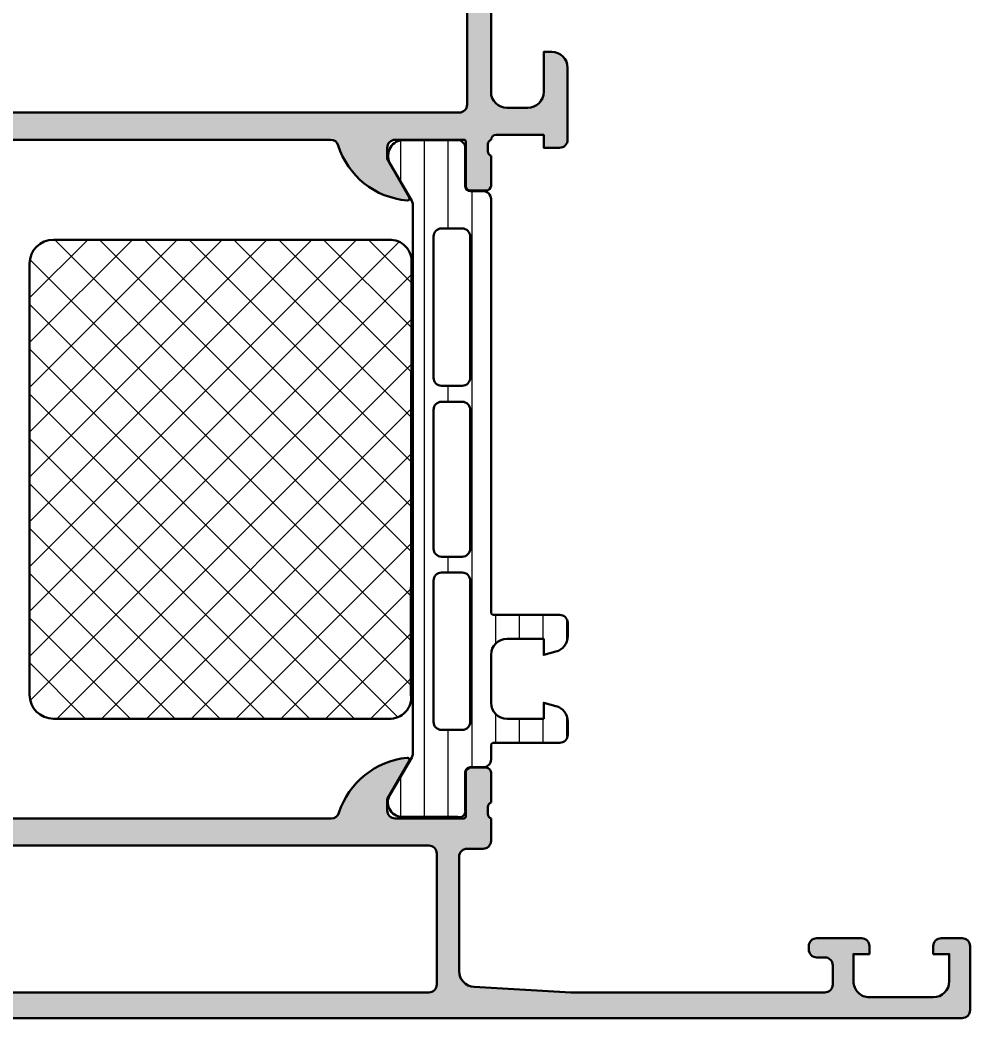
# Model space of a CAD drawing. Extents: x 0 to 104, y 0 to 125.
# Drawn here: x 44.5 to 104, y 0 to 62.5 of the extents above; entities that cross this region are included whole.
import ezdxf

# ---------------------------------------------------------------- set-up
doc = ezdxf.new("R2010")
doc.units = 0
for name, color, linetype, lineweight in [('0S-Alu contour', 7, 'Continuous', 50), ('0S-Alu hatch', 252, 'Continuous', 25), ('0S-Plastic contour', 254, 'Continuous', 50), ('0S-Plastic hatch', 253, 'Continuous', 25), ('0S-PT contour', 91, 'Continuous', 50), ('0S-PT hatch', 103, 'Continuous', 25)]:
    doc.layers.add(name, color=color, linetype=linetype, lineweight=lineweight)

# ---------------------------------------------------------------- blocks, each defined once
blk = doc.blocks.new('345240__E3D02353_6C5F_4581_84E4_8FFC567F9FB7_')
at = {"layer": '0S-Alu hatch'}
h = blk.add_hatch(color=256, dxfattribs=at)
edge = h.paths.add_edge_path()
edge.add_line((30.49999809265138, 10.59999847412109), (31.49999809265136, 10.59999847412109))
edge.add_ellipse((31.49999809265137, 10.09999847412109), major_axis=(-0.5000000000000018, 0), ratio=1, start_angle=180, end_angle=270.0000000000004, ccw=False)
edge.add_line((31.99999809265137, 10.09999847412109), (31.99999809265138, 2.944488525390623))
edge.add_ellipse((31.00000742106394, 2.944476820800793), major_axis=(-0.9999906716559323, 0), ratio=1, start_angle=93.26926935200993, end_angle=180.0006706298244, ccw=False)
edge.add_line((31.05703544616699, 1.94611358642578), (24.99999999999999, 1.599998474121093))
edge.add_line((24.99999999999999, 1.599998474121093), (9.100006103515621, 1.599998474121093))
edge.add_ellipse((9.100002464158987, 2.099994834764455), major_axis=(-0.4999963606566068, 0), ratio=1, start_angle=-0.000417042864683026, end_angle=90.0004170425861, ccw=False)
edge.add_line((8.600006103515625, 2.09999847412352), (8.600006103515625, 3.300003051757812))
edge.add_ellipse((9.100008844383236, 3.300000310890201), major_axis=(-0.5000027408751234, 0), ratio=1, start_angle=270.00031407857114, end_angle=359.99968592151924, ccw=False)
edge.add_line((9.100006103515623, 3.800003051757812), (9.600006103515621, 3.800003051757812))
edge.add_arc((9.600018985091804, 4.29999017018163), 0.4999871185897585, 269.9985238420723, 360.0014761578453)
edge.add_line((10.10000610351562, 4.300003051757094), (10.10000610351562, 4.499999999999999))
edge.add_arc((9.600019903500325, 4.500013799984704), 0.4999862002057406, 359.9984185945515, 450.0015814054072)
edge.add_line((9.600006103515629, 5), (6.79998779296875, 5))
edge.add_arc((6.800036528742742, 4.499951264226007), 0.5000487381489366, 90.00558416400727, 179.994415836045)
edge.add_line((6.29998779296875, 4.499999999999542), (6.29998779296875, 4))
edge.add_line((6.29998779296875, 4), (7.29998779296875, 4))
edge.add_line((7.29998779296875, 4), (7.299987792968751, 2.300003051757813))
edge.add_ellipse((6.300035042676397, 2.299955803026453), major_axis=(-0.9999527514086279, 0), ratio=1, start_angle=89.99904127429778, end_angle=180.0027072806921, ccw=False)
edge.add_line((6.300018310546877, 1.300003051757812), (2.29998779296875, 1.300003051757812))
edge.add_ellipse((2.300030971468327, 2.300046230257389), major_axis=(-1.000043179431727, 0), ratio=1, start_angle=0.00247383901108833, end_angle=89.99752616102683, ccw=False)
edge.add_line((1.29998779296875, 2.300003051757153), (1.29998779296875, 4))
edge.add_line((1.29998779296875, 4), (2.29998779296875, 4))
edge.add_line((2.29998779296875, 4), (2.29998779296875, 4.500000000000001))
edge.add_arc((1.80003856548356, 4.500050770347224), 0.4999492300630801, 359.9941815559002, 450.0023212804759)
edge.add_line((1.800018310546874, 5), (0.5000000000000014, 5))
edge.add_arc((0.4999963606433605, 4.500003639356639), 0.4999963606566056, 89.99958295741315, 180.0004170428646)
edge.add_line((1e-16, 4.499999999997574), (0, 0.5))
edge.add_arc((0.4999963606433596, 0.4999963606433596), 0.4999963606566047, 179.9995829571354, 270.0004170425868)
edge.add_line((0.5, 1e-16), (103.4999847412109, 0))
edge.add_arc((103.4999883805676, 0.4999963606433225), 0.4999963606565677, 269.999582957409, 360.0004170428646)
edge.add_line((103.9999847412109, 0.5000000000023873), (103.9999847412109, 4.5))
edge.add_arc((103.4999883805676, 4.500003639356672), 0.4999963606565731, 359.9995829571354, 450.000417042591)
edge.add_line((103.4999847412109, 5), (102.199966430664, 5))
edge.add_arc((102.1999461757273, 4.50005077034724), 0.4999492300630647, 89.99767871952236, 180.0058184440372)
edge.add_line((101.6999969482422, 4.50000000000017), (101.6999969482422, 4))
edge.add_line((101.6999969482422, 4), (102.6999969482422, 4))
edge.add_line((102.6999969482422, 4), (102.6999969482422, 2.300003051757795))
edge.add_ellipse((101.6999537697426, 2.300046230257377), major_axis=(-1.000043179431718, 0), ratio=1, start_angle=90.00247383897272, end_angle=179.9975261609891, ccw=False)
edge.add_line((101.6999969482422, 1.300003051757812), (97.69996643066408, 1.300003051757812))
edge.add_ellipse((97.6999496985346, 2.299955803026481), major_axis=(-0.999952751408658, 0), ratio=1, start_angle=-0.0027072808267121218, end_angle=90.0009587257, ccw=False)
edge.add_line((96.69999694824222, 2.300003051758116), (96.6999969482422, 4))
edge.add_line((96.6999969482422, 4), (97.69999694824219, 4))
edge.add_line((97.69999694824219, 4), (97.69999694824219, 4.5))
edge.add_arc((97.19994821246819, 4.499951264225998), 0.5000487381489455, 0.0055841639549441, 89.99441583599162)
edge.add_line((97.19999694824219, 5), (94.3999786376953, 5))
edge.add_arc((94.39996483771061, 4.500013799984707), 0.499986200205745, 89.99841859459399, 180.0015814054484)
edge.add_line((93.89997863769531, 4.499999999999651), (93.89997863769531, 4.300003051757814))
edge.add_arc((94.39996575611912, 4.299990170181637), 0.4999871185897643, 179.9985238419079, 270.0014761579293)
edge.add_line((94.39997863769533, 3.800003051757812), (94.89997863769528, 3.800003051757812))
edge.add_ellipse((94.89997589682768, 3.300000310890186), major_axis=(-0.5000027408751385, 0), ratio=1, start_angle=180.0003140784808, end_angle=269.99968592142864, ccw=False)
edge.add_line((95.39997863769531, 3.300003051757018), (95.3999786376953, 2.099998474121103))
edge.add_ellipse((94.89998227705193, 2.099994834764458), major_axis=(-0.4999963606566104, 0), ratio=1, start_angle=89.99958295741868, end_angle=180.0004170428646, ccw=False)
edge.add_line((94.89997863769534, 1.599998474121093), (78.9999771118164, 1.599998474121093))
edge.add_line((78.9999771118164, 1.599998474121093), (72.94294738769531, 1.946113586425779))
edge.add_ellipse((72.99997541279838, 2.94447682080081), major_axis=(-0.9999906716559552, 0), ratio=1, start_angle=-0.0006706298242988851, end_angle=86.7307306479891, ccw=False)
edge.add_line((71.99998474121092, 2.944488525390114), (71.99998474121092, 10.09999847412111))
edge.add_ellipse((72.49998474121094, 10.09999847412108), major_axis=(-0.5000000000000142, 0), ratio=1, start_angle=270.00000000000165, end_angle=360, ccw=False)
edge.add_line((72.49998474121092, 10.59999847412109), (73.49998474121095, 10.59999847412109))
edge.add_arc((73.49998474121095, 11.09999847412107), 0.4999999999999858, 270, 360)
edge.add_line((73.99998474121094, 11.09999847412107), (73.99998474121092, 12.5))
edge.add_ellipse((74.07882118775393, 12.7675205919931), major_axis=(-0.2788950563274124, 0), ratio=1, start_angle=-1.1645893740987958, end_angle=73.58012358051411, ccw=False)
edge.add_line((73.79998374121091, 12.77318899999148), (73.79998374121091, 13.22678299999147))
edge.add_ellipse((74.07885183685408, 13.23244365946852), major_axis=(-0.2789255417371574, 0), ratio=1, start_angle=-73.57540544464689, end_angle=1.162870072884573, ccw=False)
edge.add_line((73.99998474121092, 13.49998699999146), (73.99998474121092, 15.37999799999999))
edge.add_arc((73.69998474121093, 15.37999799999999), 0.2999999999999989, 0, 90)
edge.add_line((73.69998474121093, 15.67999799999999), (72.72001042216813, 15.67999799999999))
edge.add_arc((72.72001042216813, 15.379998), 0.2999999999999971, 90, 180)
edge.add_line((72.42001042216813, 15.379998), (72.42001042216813, 12.61999999999999))
edge.add_ellipse((72.30001042216811, 12.62), major_axis=(-0.1200000000000045, 0), ratio=1, start_angle=90, end_angle=180, ccw=False)
edge.add_line((72.30001042216811, 12.49999999999999), (67.99998474121092, 12.49999999999999))
edge.add_ellipse((67.99998474121091, 12.99999999999998), major_axis=(-0.4999999999999876, 0), ratio=1, start_angle=0, end_angle=90.00000000000159, ccw=False)
edge.add_line((67.49998474121092, 12.99999999999998), (67.49998474121094, 13.70000000000003))
edge.add_line((67.49998474121094, 13.70000000000003), (68.88148019883327, 16.09282032302753))
edge.add_arc((68.76186495656263, 16.16188021535166), 0.1381197846482947, 330.0000000000039, 455.6225775508073)
edge.add_arc((69.2382079823847, 11.32339113815214), 4.999999999999994, 95.62257755079347, 162.2515836439301)
edge.add_ellipse((63.99998474121097, 12.99999999999992), major_axis=(-0.4999999999999217, 0), ratio=1, start_angle=89.99999999999511, end_angle=162.2515836439282, ccw=False)
edge.add_line((63.99998474121093, 12.5), (39.99999809265137, 12.49999999999999))
edge.add_ellipse((39.99999809265144, 12.99999999999992), major_axis=(-0.499999999999929, 0), ratio=1, start_angle=17.748416356061682, end_angle=89.99999999999272, ccw=False)
edge.add_arc((34.76177485147764, 11.32339113815211), 5.000000000000074, 17.74841635607097, 84.37742244920729)
edge.add_arc((35.23811787729967, 16.1618802153517), 0.1381197846482991, 84.37742244920769, 210.000000000001)
edge.add_line((35.11850263502901, 16.09282032302755), (36.49999809265138, 13.70000000000001))
edge.add_line((36.49999809265138, 13.70000000000001), (36.49999809265138, 12.99999999999999))
edge.add_ellipse((35.99999809265139, 12.99999999999998), major_axis=(-0.4999999999999858, 0), ratio=1, start_angle=89.9999999999992, end_angle=180, ccw=False)
edge.add_line((35.99999809265138, 12.49999999999999), (31.69997241169415, 12.49999999999999))
edge.add_ellipse((31.69997241169416, 12.61999999999999), major_axis=(-0.1199999999999957, 0), ratio=1, start_angle=0, end_angle=89.99999999999488, ccw=False)
edge.add_line((31.57997241169417, 12.61999999999999), (31.57997241169416, 15.379998))
edge.add_arc((31.27997241169416, 15.37999799999999), 0.3000000000000025, 0, 90.00000000000205)
edge.add_line((31.27997241169415, 15.67999799999999), (30.29999809265137, 15.67999799999999))
edge.add_arc((30.29999809265137, 15.37999799999999), 0.2999999999999971, 90, 180)
edge.add_line((29.99999809265137, 15.37999799999999), (29.99999809265137, 13.49998699999148))
edge.add_ellipse((29.9211309970082, 13.23244365946854), major_axis=(-0.2789255417371538, 0), ratio=1, start_angle=178.8371299271139, end_angle=253.57540544464462, ccw=False)
edge.add_line((30.19999909265138, 13.22678299999148), (30.19999909265137, 12.77318899999148))
edge.add_ellipse((29.92116164610834, 12.7675205919931), major_axis=(-0.2788950563274165, 0), ratio=1, start_angle=106.41987641949089, end_angle=181.1645893740976, ccw=False)
edge.add_line((29.99999809265137, 12.5), (29.99999809265137, 11.09999847412109))
edge.add_arc((30.49999809265138, 11.09999847412109), 0.5000000000000018, 180, 270.0000000000004)
edge = h.paths.add_edge_path()
edge.add_line((33.39999389648437, 2.100006103515625), (33.39999389648437, 10.29999542236328))
edge.add_ellipse((33.89999389648437, 10.29999542236328), major_axis=(-0.5, 0), ratio=1, start_angle=270, end_angle=360, ccw=False)
edge.add_line((33.89999389648437, 10.79999542236328), (70.09999084472656, 10.79999542236328))
edge.add_ellipse((70.09999084472656, 10.29999542236328), major_axis=(-0.5, 0), ratio=1, start_angle=180, end_angle=270, ccw=False)
edge.add_line((70.59999084472656, 10.29999542236328), (70.59999084472656, 2.100006103515625))
edge.add_ellipse((70.09999084472656, 2.100006103515625), major_axis=(-0.5000000000000002, 0), ratio=1, start_angle=90, end_angle=180, ccw=False)
edge.add_line((70.09999084472656, 1.600006103515624), (33.89999389648437, 1.600006103515625))
edge.add_ellipse((33.89999389648437, 2.100006103515625), major_axis=(-0.5, 0), ratio=1, start_angle=0, end_angle=90, ccw=False)
at = {"layer": '0S-Alu contour', "color": 7}
for points in [[(31.27997241169415, 15.67999799999999), (30.29999809265137, 15.67999799999999)], [(35.11850263502901, 16.09282032302755), (36.49999809265138, 13.70000000000001), (36.49999809265138, 12.99999999999999)], [(67.49998474121092, 12.99999999999998), (67.49998474121094, 13.70000000000003), (68.88148019883327, 16.09282032302753)], [(73.69998474121093, 15.67999799999999), (72.72001042216813, 15.67999799999999)], [(29.99999809265137, 15.37999799999999), (29.99999809265137, 13.49998699999148)], [(31.57997241169417, 12.61999999999999), (31.57997241169416, 15.379998)], [(72.42001042216813, 15.379998), (72.42001042216813, 12.61999999999999)], [(73.99998474121092, 13.49998699999146), (73.99998474121092, 15.37999799999999)], [(30.19999909265138, 13.22678299999148), (30.19999909265137, 12.77318899999148)], [(73.79998374121091, 12.77318899999148), (73.79998374121091, 13.22678299999147)], [(29.99999809265137, 12.5), (29.99999809265137, 11.09999847412109)], [(35.99999809265138, 12.49999999999999), (31.69997241169415, 12.49999999999999)], [(63.99998474121093, 12.5), (39.99999809265137, 12.49999999999999)], [(72.30001042216811, 12.49999999999999), (67.99998474121092, 12.49999999999999)], [(73.99998474121094, 11.09999847412107), (73.99998474121092, 12.5)], [(33.89999389648437, 10.79999542236328), (70.09999084472656, 10.79999542236328)], [(30.49999809265138, 10.59999847412109), (31.49999809265136, 10.59999847412109)], [(31.99999809265137, 10.09999847412109), (31.99999809265138, 2.944488525390623)], [(33.39999389648437, 2.100006103515625), (33.39999389648437, 10.29999542236328)], [(70.59999084472656, 10.29999542236328), (70.59999084472656, 2.100006103515625)], [(71.99998474121092, 2.944488525390114), (71.99998474121092, 10.09999847412111)], [(72.49998474121092, 10.59999847412109), (73.49998474121095, 10.59999847412109)], [(1e-16, 4.499999999997574), (0, 0.5)], [(1.800018310546874, 5), (0.5000000000000014, 5)], [(1.29998779296875, 2.300003051757153), (1.29998779296875, 4), (2.29998779296875, 4), (2.29998779296875, 4.500000000000001)], [(6.29998779296875, 4.499999999999542), (6.29998779296875, 4), (7.29998779296875, 4), (7.299987792968751, 2.300003051757813)], [(9.600006103515629, 5), (6.79998779296875, 5)], [(10.10000610351562, 4.300003051757094), (10.10000610351562, 4.499999999999999)], [(93.89997863769531, 4.499999999999651), (93.89997863769531, 4.300003051757814)], [(97.19999694824219, 5), (94.3999786376953, 5)], [(96.69999694824222, 2.300003051758116), (96.6999969482422, 4), (97.69999694824219, 4), (97.69999694824219, 4.5)], [(101.6999969482422, 4.50000000000017), (101.6999969482422, 4), (102.6999969482422, 4), (102.6999969482422, 2.300003051757795)], [(103.4999847412109, 5), (102.199966430664, 5)], [(103.9999847412109, 0.5000000000023873), (103.9999847412109, 4.5)], [(9.100006103515623, 3.800003051757812), (9.600006103515621, 3.800003051757812)], [(94.39997863769533, 3.800003051757812), (94.89997863769528, 3.800003051757812)], [(8.600006103515625, 2.09999847412352), (8.600006103515625, 3.300003051757812)], [(95.39997863769531, 3.300003051757018), (95.3999786376953, 2.099998474121103)], [(31.05703544616699, 1.94611358642578), (24.99999999999999, 1.599998474121093), (9.100006103515621, 1.599998474121093)], [(94.89997863769534, 1.599998474121093), (78.9999771118164, 1.599998474121093), (72.94294738769531, 1.946113586425779)], [(6.300018310546877, 1.300003051757812), (2.29998779296875, 1.300003051757812)], [(70.09999084472656, 1.600006103515624), (33.89999389648437, 1.600006103515625)], [(101.6999969482422, 1.300003051757812), (97.69996643066408, 1.300003051757812)], [(0.5, 1e-16), (103.4999847412109, 0)]]:
    blk.add_lwpolyline(points, dxfattribs=at)
for centre, radius, start, end in [((35.23811787729967, 16.1618802153517), 0.1381197846482991, 84.37742244920769, 210.000000000001), ((34.76177485147764, 11.32339113815211), 5.000000000000074, 17.74841635607097, 84.37742244920729), ((69.2382079823847, 11.32339113815214), 4.999999999999994, 95.62257755079347, 162.2515836439301), ((68.76186495656263, 16.16188021535166), 0.1381197846482947, 330.0000000000039, 95.62257755080729), ((30.29999809265137, 15.37999799999999), 0.2999999999999971, 90, 180), ((31.27997241169416, 15.37999799999999), 0.3000000000000025, 0, 90.00000000000205), ((72.72001042216813, 15.379998), 0.2999999999999971, 90, 180), ((73.69998474121093, 15.37999799999999), 0.2999999999999989, 0, 90), ((30.49999809265138, 11.09999847412109), 0.5000000000000018, 180, 270.0000000000004), ((73.49998474121095, 11.09999847412107), 0.4999999999999858, 270, 0), ((0.4999963606433605, 4.500003639356639), 0.4999963606566056, 89.99958295741315, 180.0004170428646), ((1.80003856548356, 4.500050770347224), 0.4999492300630801, 359.9941815559002, 90.00232128047595), ((6.800036528742742, 4.499951264226007), 0.5000487381489366, 90.00558416400727, 179.994415836045), ((9.600019903500325, 4.500013799984704), 0.4999862002057406, 359.9984185945515, 90.00158140540722), ((94.39996483771061, 4.500013799984707), 0.499986200205745, 89.99841859459399, 180.0015814054484), ((97.19994821246819, 4.499951264225998), 0.5000487381489455, 0.0055841639549441, 89.99441583599162), ((102.1999461757273, 4.50005077034724), 0.4999492300630647, 89.99767871952236, 180.0058184440372), ((103.4999883805676, 4.500003639356672), 0.4999963606565731, 359.9995829571354, 90.00041704259102), ((9.600018985091804, 4.29999017018163), 0.4999871185897585, 269.9985238420723, 0.0014761578452432), ((94.39996575611912, 4.299990170181637), 0.4999871185897643, 179.9985238419079, 270.0014761579293), ((0.4999963606433596, 0.4999963606433596), 0.4999963606566047, 179.9995829571354, 270.0004170425868), ((103.4999883805676, 0.4999963606433225), 0.4999963606565677, 269.999582957409, 0.0004170428646345)]:
    blk.add_arc(centre, radius, start, end, dxfattribs=at)
at = {"layer": '0S-Alu contour', "color": 7, "extrusion": (0, 0, -1)}
for centre, radius, start, end in [((-29.9211309970082, 13.23244365946854), 0.2789255417371538, 106.4245945553554, 181.1628700728862), ((-74.07885183685408, 13.23244365946852), 0.2789255417371574, 358.8371299271154, 73.57540544464695), ((-29.92116164610834, 12.7675205919931), 0.2788950563274165, 178.8354106259024, 253.5801235805091), ((-31.69997241169416, 12.61999999999999), 0.1199999999999957, 270.0000000000051, 0), ((-35.99999809265139, 12.99999999999998), 0.4999999999999858, 180, 270.0000000000008), ((-39.99999809265144, 12.99999999999992), 0.499999999999929, 270.0000000000073, 342.2515836439383), ((-63.99998474121097, 12.99999999999992), 0.4999999999999217, 197.7484163560719, 270.0000000000049), ((-67.99998474121091, 12.99999999999998), 0.4999999999999876, 269.9999999999984, 0), ((-72.30001042216811, 12.62), 0.1200000000000045, 180, 270), ((-74.07882118775393, 12.7675205919931), 0.2788950563274124, 286.4198764194859, 1.164589374098802), ((-33.89999389648437, 10.29999542236328), 0.5, 0, 90), ((-70.09999084472656, 10.29999542236328), 0.5, 90, 180), ((-31.49999809265137, 10.09999847412109), 0.5000000000000018, 89.99999999999959, 180), ((-72.49998474121094, 10.09999847412108), 0.5000000000000142, 0, 89.99999999999837), ((-9.100008844383236, 3.300000310890201), 0.5000027408751234, 0.0003140784807261, 89.99968592142883), ((-94.89997589682768, 3.300000310890186), 0.5000027408751385, 90.00031407857134, 179.9996859215192), ((-31.00000742106394, 2.944476820800793), 0.9999906716559324, 179.9993293701756, 266.7307306479901), ((-72.99997541279838, 2.94447682080081), 0.9999906716559552, 273.2692693520109, 0.000670629824406), ((-2.300030971468327, 2.300046230257389), 1.000043179431727, 270.0024738389732, 359.9975261609889), ((-6.300035042676397, 2.299955803026453), 0.9999527514086279, 179.9972927193079, 270.0009587257022), ((-9.100002464158987, 2.099994834764455), 0.4999963606566068, 269.9995829574139, 0.0004170428646345), ((-33.89999389648437, 2.100006103515625), 0.5, 270, 0), ((-70.09999084472656, 2.100006103515625), 0.5000000000000002, 180, 270), ((-94.89998227705193, 2.099994834764458), 0.4999963606566104, 179.9995829571354, 270.0004170425813), ((-97.6999496985346, 2.299955803026481), 0.999952751408658, 269.9990412743, 0.0027072808266599), ((-101.6999537697426, 2.300046230257377), 1.000043179431718, 180.002473839011, 269.9975261610273)]:
    blk.add_arc(centre, radius, start, end, dxfattribs=at)
blk = doc.blocks.new('368620__562751F6_7FFC_4182_A370_61432E21BEB3_')
at = {"layer": '0S-PT hatch'}
h = blk.add_hatch(dxfattribs=at)
h.set_pattern_fill('ANSI37', color=256, scale=0.625, angle=90, style=0)
h.set_pattern_definition([(135, (0, 0), (-1.403165018917055, -1.403165018917055), []), (225, (0, 0), (1.403165018917055, -1.403165018917055), [])])
edge = h.paths.add_edge_path()
edge.add_line((45.10051658872905, 47.24119923922816), (45.10051658872905, 20.24119923922817))
edge.add_arc((46.60051658872904, 20.24119923922817), 1.5, 180, 270)
edge.add_line((46.60051658872904, 18.74119923922817), (67.60051658872905, 18.74119923922816))
edge.add_arc((67.67276563240289, 20.0667746181223), 1.327542846556042, 266.8802427006155, 367.5498687762559)
edge.add_line((68.988799849661, 20.24119923922817), (69.02079011817165, 47.24119923922816))
edge.add_arc((67.65340576402315, 47.36888500352589), 1.37333303549227, 354.6652147883265, 452.2070947208235)
edge.add_line((67.60051658872905, 48.74119923922816), (46.60051658872904, 48.74119923922816))
edge.add_arc((46.60051658872904, 47.24119923922816), 1.5, 90, 180)
at = {"layer": '0S-PT contour', "color": 7}
for points in [[(67.60051658872905, 48.74119923922816), (46.60051658872904, 48.74119923922816)], [(45.10051658872905, 47.24119923922816), (45.10051658872905, 20.24119923922817)], [(68.988799849661, 20.24119923922817), (69.02079011817165, 47.24119923922816)], [(46.60051658872904, 18.74119923922817), (67.60051658872905, 18.74119923922816)]]:
    blk.add_lwpolyline(points, dxfattribs=at)
for centre, radius, start, end in [((46.60051658872904, 47.24119923922816), 1.5, 90, 180), ((67.65340576402315, 47.36888500352589), 1.37333303549227, 354.6652147883265, 92.20709472082356), ((46.60051658872904, 20.24119923922817), 1.5, 180, 270), ((67.67276563240289, 20.0667746181223), 1.327542846556042, 266.8802427006155, 7.54986877625594)]:
    blk.add_arc(centre, radius, start, end, dxfattribs=at)
blk = doc.blocks.new('284035__C88FD710_AFA2_4275_A68C_62D3636AAEB5___757A2404_2DD1_4B83_94C5_3CACBFF30ACF_')
at = {"layer": '0S-Plastic hatch'}
h = blk.add_hatch(dxfattribs=at)
h.set_pattern_fill('ANSI31', color=256, scale=0.4680000000000001, angle=45, style=0)
h.set_pattern_definition([(90, (0, 0), (-1.4859, 0), [])])
edge = h.paths.add_edge_path()
edge.add_line((73.9999847412109, 51.28262339778483), (74.00000766276891, 25.44125658823264))
edge.add_arc((74.20414652839094, 25.44537538707198), 0.2041804127758752, 181.1558689438178, 269.5149389342804)
edge.add_line((74.20241797549566, 25.24120229122874), (78.30241797548396, 25.24120229122874))
edge.add_ellipse((78.30241797548396, 24.74120229122879), major_axis=(-0.4999999999999467, 0), ratio=1, start_angle=180, end_angle=270, ccw=False)
edge.add_line((78.8024179754839, 24.74120229122879), (78.80241797548389, 23.91045306784113))
edge.add_ellipse((77.80241797548383, 23.91045306784114), major_axis=(-1.000000000000056, 0), ratio=1, start_angle=105.00000000108349, end_angle=180, ccw=False)
edge.add_line((78.06123702060462, 22.94452724155691), (77.30241797548396, 22.74120229122874))
edge.add_line((77.30241797548396, 22.74120229122874), (77.30241797548396, 23.74120229122874))
edge.add_line((77.30241797548396, 23.74120229122874), (75.00241797549555, 23.74120229122874))
edge.add_arc((75.00412700933661, 22.73707631855115), 1.004127427074067, 90.09751797508503, 179.770140321516)
edge.add_line((74.00000766276892, 22.74110467439826), (74.00000766276892, 19.7412263202546))
edge.add_arc((75.00412722121682, 19.74532877543037), 1.004127938958014, 180.2340877213126, 269.9024699846793)
edge.add_line((75.0024179754956, 18.74120229122873), (77.30241797548393, 18.74120229122873))
edge.add_line((77.30241797548393, 18.74120229122873), (77.30241797548408, 19.74120229122868))
edge.add_line((77.30241797548408, 19.74120229122868), (78.06123702060464, 19.53787734087043))
edge.add_ellipse((77.80241797548405, 18.57195151458677), major_axis=(-0.9999999999994544, 0), ratio=1, start_angle=180, end_angle=254.99999999891992, ccw=False)
edge.add_line((78.8024179754835, 18.57195151458676), (78.80241797548396, 17.74120229122873))
edge.add_ellipse((78.30241797548398, 17.74120229122872), major_axis=(-0.4999999999999858, 0), ratio=1, start_angle=89.9999999999967, end_angle=180, ccw=False)
edge.add_line((78.30241797548395, 17.24120229122873), (74.20241797549559, 17.24120229122873))
edge.add_arc((74.20241797549559, 17.04120229122874), 0.1999999999999886, 90, 180)
edge.add_line((74.0024179754956, 17.04120229122874), (74.00109743050567, 16.20013004610086))
edge.add_ellipse((73.50110010983988, 16.20010925689817), major_axis=(-0.4999973210979774, 0), ratio=1, start_angle=90.0017683158593, end_angle=180.0023822800019, ccw=False)
edge.add_line((73.50111554122418, 15.70011193603831), (72.69078420840928, 15.70008330962011))
edge.add_arc((72.6907950746436, 15.4000833098169), 0.299999999999997, 90.00207529788617, 180.0020752978985)
edge.add_line((72.39079507484038, 15.40007244358252), (72.39121395505319, 13.00007407424409))
edge.add_ellipse((72.023594817813, 12.94522706872764), major_axis=(-0.3716880736307491, 0), ratio=1, start_angle=69.13858860033861, end_angle=188.4856625416472, ccw=False)
edge.add_line((71.89123344865794, 12.59790518338965), (68.41421065315329, 12.58989516546174))
edge.add_ellipse((68.4510193523766, 13.49734006887004), major_axis=(-0.9081911324496726, 0), ratio=1, start_angle=-35.93740309875551, end_angle=87.6771839589639, ccw=False)
edge.add_line((67.71569451910753, 14.03035838247477), (69.03408151689457, 16.31406298372987))
edge.add_arc((68.60105974525392, 16.56404727380664), 0.4999999999999968, 330.0020786985387, 360.0020153930485)
edge.add_line((69.10105974494459, 16.56406486142884), (69.09997343251352, 50.91833361702787))
edge.add_arc((68.5999734328607, 50.91831498386866), 0.5000000000000224, 0.0021352027151592, 30.00207189723087)
edge.add_line((69.03297709411271, 51.16833064206304), (67.71442466465629, 53.45193973131242))
edge.add_ellipse((68.55565773087655, 53.99260512706295), major_axis=(-0.9999960709244856, 0), ratio=1, start_angle=-81.81631665021467, end_angle=32.729091397726506, ccw=False)
edge.add_line((68.41331122999478, 54.98241804653366), (71.88985272580061, 54.98254469399775))
edge.add_ellipse((71.88987347567048, 54.48254871698271), major_axis=(-0.4999959774455932, 0), ratio=1, start_angle=180.0017728167249, end_angle=270.00237777907046, ccw=False)
edge.add_line((72.38986945287675, 54.4825641876027), (72.38962443229593, 52.082565794217))
edge.add_arc((72.68962443209914, 52.08257666045131), 0.299999999999997, 180.0020752978985, 270.0020752978862)
edge.add_line((72.68963529833346, 51.7825766606481), (73.49996663114838, 51.78260528706631))
edge.add_ellipse((73.49998742035106, 51.28260796640053), major_axis=(-0.4999973210979703, 0), ratio=1, start_angle=180.0017683158931, end_angle=270.0023822799104, ccw=False)
edge = h.paths.add_edge_path()
edge.add_line((72.70053604263724, 40.09119604587005), (72.70053604263722, 48.94118994235431))
edge.add_arc((72.2005360405496, 48.9411899405362), 0.5000000020876287, 0, 90.00189910261624)
edge.add_line((72.20051946775278, 49.44118994234917), (70.90052536148488, 49.44118994234917))
edge.add_arc((70.90052172212826, 48.94119358170581), 0.4999963606566104, 89.99958295741548, 180.0004170428646)
edge.add_line((70.4005253614849, 48.94118994234673), (70.4005253614849, 40.09119604586486))
edge.add_arc((70.90052172212815, 40.09119240650809), 0.4999963606564967, 179.9995829571354, 270.0004170425959)
edge.add_line((70.90052536148487, 39.59119604586484), (72.2005194677976, 39.59119604586486))
edge.add_arc((72.20053604047993, 40.09119604774752), 0.5000000021573073, 269.9981009105044, 360)
edge = h.paths.add_edge_path()
edge.add_line((72.70053604262685, 29.39118994305283), (72.70053604262687, 38.09119604656852))
edge.add_arc((72.20053604262687, 38.09119604656331), 0.5, 0, 90.00000000119527)
edge.add_line((72.20053604261643, 38.5911960465633), (70.9005253614641, 38.5911960465633))
edge.add_arc((70.9005253614745, 38.0911960465633), 0.5, 90.00000000119202, 180)
edge.add_line((70.40052536147451, 38.0911960465633), (70.40052536147451, 29.39118994305283))
edge.add_arc((70.9005253614745, 29.39118994304762), 0.4999999999999929, 180, 269.9999999999984)
edge.add_line((70.9005253614745, 28.89118994304763), (72.20053604262685, 28.89118994304763))
edge.add_arc((72.20053604262685, 29.39118994304763), 0.5, 270, 360)
edge = h.paths.add_edge_path()
edge.add_line((70.40052536147451, 27.39118994304763), (70.40052536147451, 18.54121130535755))
edge.add_arc((70.90054062026356, 18.54121130535236), 0.5000152587890554, 180, 270.0000000000017)
edge.add_line((70.90054062026357, 18.04119604656331), (72.20055130141591, 18.0411960465633))
edge.add_arc((72.20055130141591, 18.54118078777424), 0.4999847412109375, 270, 360)
edge.add_line((72.70053604262685, 18.54118078777424), (72.70053604262685, 27.39118994305277))
edge.add_arc((72.20053604053923, 27.39118994123466), 0.5000000020876251, 0, 90.00189910261624)
edge.add_line((72.20051946774242, 27.89118994304763), (70.9005253614745, 27.89118994304763))
edge.add_arc((70.90052172211783, 27.39119358240431), 0.4999963606565677, 89.99958295740896, 180.0004170428646)
at = {"layer": '0S-Alu contour', "color": 7}
for points in [[(72.20051946775278, 49.44118994234917), (70.90052536148488, 49.44118994234917)], [(70.4005253614849, 48.94118994234673), (70.4005253614849, 40.09119604586486)], [(72.70053604263724, 40.09119604587005), (72.70053604263722, 48.94118994235431)], [(70.90052536148487, 39.59119604586484), (72.2005194677976, 39.59119604586486)], [(72.20053604261643, 38.5911960465633), (70.9005253614641, 38.5911960465633)], [(70.40052536147451, 38.0911960465633), (70.40052536147451, 29.39118994305283)], [(72.70053604262685, 29.39118994305283), (72.70053604262687, 38.09119604656852)], [(70.9005253614745, 28.89118994304763), (72.20053604262685, 28.89118994304763)], [(72.20051946774242, 27.89118994304763), (70.9005253614745, 27.89118994304763)], [(70.40052536147451, 27.39118994304763), (70.40052536147451, 18.54121130535755)], [(72.70053604262685, 18.54118078777424), (72.70053604262685, 27.39118994305277)], [(70.90054062026357, 18.04119604656331), (72.20055130141591, 18.0411960465633)]]:
    blk.add_lwpolyline(points, dxfattribs=at)
for centre, radius, start, end in [((70.90052172212826, 48.94119358170581), 0.4999963606566104, 89.99958295741548, 180.0004170428646), ((72.2005360405496, 48.9411899405362), 0.5000000020876287, 0, 90.00189910261624), ((70.90052172212815, 40.09119240650809), 0.4999963606564967, 179.9995829571354, 270.0004170425959), ((72.20053604047993, 40.09119604774752), 0.5000000021573073, 269.9981009105044, 0), ((70.9005253614745, 38.0911960465633), 0.5, 90.00000000119202, 180), ((72.20053604262687, 38.09119604656331), 0.5, 0, 90.00000000119527), ((70.9005253614745, 29.39118994304762), 0.4999999999999929, 180, 269.9999999999984), ((72.20053604262685, 29.39118994304763), 0.5, 270, 0), ((70.90052172211783, 27.39119358240431), 0.4999963606565677, 89.99958295740896, 180.0004170428646), ((72.20053604053923, 27.39118994123466), 0.5000000020876251, 0, 90.00189910261624), ((70.90054062026356, 18.54121130535236), 0.5000152587890554, 180, 270.0000000000017), ((72.20055130141591, 18.54118078777424), 0.4999847412109375, 270, 0)]:
    blk.add_arc(centre, radius, start, end, dxfattribs=at)
at = {"layer": '0S-Plastic contour', "color": 7}
for points in [[(68.41331122999478, 54.98241804653366), (71.88985272580061, 54.98254469399775)], [(72.38986945287675, 54.4825641876027), (72.38962443229593, 52.082565794217)], [(69.03297709411271, 51.16833064206304), (67.71442466465629, 53.45193973131242)], [(72.68963529833346, 51.7825766606481), (73.49996663114838, 51.78260528706631)], [(73.9999847412109, 51.28262339778483), (74.00000766276891, 25.44125658823264)], [(69.10105974494459, 16.56406486142884), (69.09997343251352, 50.91833361702787)], [(74.20241797549566, 25.24120229122874), (78.30241797548396, 25.24120229122874)], [(78.8024179754839, 24.74120229122879), (78.80241797548389, 23.91045306784113)], [(78.06123702060462, 22.94452724155691), (77.30241797548396, 22.74120229122874), (77.30241797548396, 23.74120229122874), (75.00241797549555, 23.74120229122874)], [(74.00000766276892, 22.74110467439826), (74.00000766276892, 19.7412263202546)], [(75.0024179754956, 18.74120229122873), (77.30241797548393, 18.74120229122873), (77.30241797548408, 19.74120229122868), (78.06123702060464, 19.53787734087043)], [(78.8024179754835, 18.57195151458676), (78.80241797548396, 17.74120229122873)], [(74.0024179754956, 17.04120229122874), (74.00109743050567, 16.20013004610086)], [(78.30241797548395, 17.24120229122873), (74.20241797549559, 17.24120229122873)], [(67.71569451910753, 14.03035838247477), (69.03408151689457, 16.31406298372987)], [(73.50111554122418, 15.70011193603831), (72.69078420840928, 15.70008330962011)], [(72.39079507484038, 15.40007244358252), (72.39121395505319, 13.00007407424409)], [(71.89123344865794, 12.59790518338965), (68.41421065315329, 12.58989516546174)]]:
    blk.add_lwpolyline(points, dxfattribs=at)
at = {"layer": '0S-Plastic contour', "color": 7, "extrusion": (0, 0, -1)}
for centre, radius, start, end in [((-68.55565773087655, 53.99260512706295), 0.9999960709244856, 327.2709086022735, 81.81631665021473), ((-71.88987347567048, 54.48254871698271), 0.4999959774455932, 89.99762222092956, 179.9982271832751), ((-73.49998742035106, 51.28260796640053), 0.4999973210979704, 89.9976177200896, 179.9982316841069), ((-78.30241797548396, 24.74120229122879), 0.4999999999999467, 90, 180), ((-77.80241797548383, 23.91045306784114), 1.000000000000056, 180, 254.9999999989165), ((-77.80241797548405, 18.57195151458677), 0.9999999999994544, 105.0000000010801, 180), ((-78.30241797548398, 17.74120229122872), 0.4999999999999858, 180, 270.0000000000033), ((-73.50110010983988, 16.20010925689817), 0.4999973210979775, 179.9976177199981, 269.9982316841407), ((-68.4510193523766, 13.49734006887004), 0.9081911324496729, 272.3228160410361, 35.93740309875556), ((-72.023594817813, 12.94522706872764), 0.3716880736307491, 171.5143374583528, 290.8614113996614)]:
    blk.add_arc(centre, radius, start, end, dxfattribs=at)
at = {"layer": '0S-Plastic contour', "color": 7}
for centre, radius, start, end in [((72.68962443209914, 52.08257666045131), 0.299999999999997, 180.0020752978985, 270.0020752978862), ((68.5999734328607, 50.91831498386866), 0.5000000000000224, 0.0021352027151592, 30.00207189723087), ((74.20414652839094, 25.44537538707198), 0.2041804127758752, 181.1558689438178, 269.5149389342804), ((75.00412700933661, 22.73707631855115), 1.004127427074067, 90.09751797508503, 179.770140321516), ((75.00412722121682, 19.74532877543037), 1.004127938958014, 180.2340877213126, 269.9024699846793), ((74.20241797549559, 17.04120229122874), 0.1999999999999886, 90, 180), ((68.60105974525392, 16.56404727380664), 0.4999999999999968, 330.0020786985387, 0.0020153930485069), ((72.6907950746436, 15.4000833098169), 0.299999999999997, 90.00207529788617, 180.0020752978985)]:
    blk.add_arc(centre, radius, start, end, dxfattribs=at)
blk = doc.blocks.new('357120__2D412EDD_E4E7_45FA_8C2D_106D17A00A96_')
at = {"layer": '0S-Alu hatch'}
h = blk.add_hatch(color=256, dxfattribs=at)
edge = h.paths.add_edge_path()
edge.add_line((25.00002042902816, 123.5), (25.00002042902827, 71.59917475573639))
edge.add_line((25.00002042902827, 71.59917475573639), (26.09974426269753, 70.4994511604308))
edge.add_line((26.09974426269753, 70.4994511604308), (26.69971984863503, 70.4994511604309))
edge.add_line((26.69971984863503, 70.4994511604309), (26.69971984863526, 71.99990868568443))
edge.add_ellipse((27.69980624791066, 71.99981465632598), major_axis=(-1.000086403695785, 0), ratio=1, start_angle=270.004949886158, end_angle=359.99461298015063, ccw=False)
edge.add_line((27.69971984863514, 72.99990105628967), (28.99976867676014, 72.99990105628967))
edge.add_ellipse((28.9997138680719, 71.99984624799048), major_axis=(-1.00005480980111, 0), ratio=1, start_angle=180.002703004082, end_angle=269.99685986559155, ccw=False)
edge.add_line((29.99976867676014, 71.99989342689712), (29.99976867676014, 65.99945831298828))
edge.add_ellipse((29.47492933644174, 65.49945831298828), major_axis=(-0.7248836686985424, 0), ratio=1, start_angle=136.3884232636892, end_angle=223.6115767363109, ccw=False)
edge.add_line((29.99976867676014, 64.99945831298828), (29.99976867676014, 57.99945831298828))
edge.add_ellipse((28.99970987903112, 57.99951711071731), major_axis=(-1.000058799457506, 0), ratio=1, start_angle=90.00336866364432, end_angle=179.996631336242, ccw=False)
edge.add_line((28.99976867676014, 56.99945831298828), (27.69971984863514, 56.99945831298828))
edge.add_ellipse((27.69980731920406, 57.9995457835572), major_axis=(-1.000087474394137, 0), ratio=1, start_angle=0.005011256110094564, end_angle=89.99498874391941, ccw=False)
edge.add_line((26.69971984863514, 57.99945831298777), (26.69971984863503, 60.49945831298817))
edge.add_line((26.69971984863503, 60.49945831298817), (26.19971984863548, 60.49945831298839))
edge.add_arc((26.19980731920441, 59.49937084241913), 1.000087474394484, 90.005011256081, 179.9949887440353)
edge.add_line((25.19971984863514, 59.49945831298856), (25.19978088379151, 54.99945831298839))
edge.add_arc((25.69975014317078, 54.99943520135122), 0.4999692599134503, 179.9973514385092, 270.0035228322284)
edge.add_line((25.69978088379139, 54.49946594238281), (26.69978088379139, 54.49945831298851))
edge.add_line((26.69978088379139, 54.49945831298851), (26.69978088379139, 55.29945373535167))
edge.add_line((26.69978088379139, 55.29945373535167), (29.6996893310569, 55.29945373535167))
edge.add_ellipse((29.69964663649679, 54.99945373838955), major_axis=(-0.3000000000001639, 0), ratio=1, start_angle=180.0256445042399, end_angle=269.99184593963065, ccw=False)
edge.add_ellipse((29.92081015990475, 54.73206742070225), major_axis=(-0.2788950563273152, 0), ratio=1, start_angle=178.8354106258957, end_angle=253.5801235805342, ccw=False)
edge.add_line((30.19964760644768, 54.72639901270383), (30.19964760644768, 54.27280501270388))
edge.add_ellipse((29.92077951080424, 54.26714435322692), major_axis=(-0.2789255417374257, 0), ratio=1, start_angle=106.4245945553397, end_angle=181.1628700728665, ccw=False)
edge.add_line((29.99964660644741, 53.99960101270369), (29.99964660644764, 52.11959001269519))
edge.add_arc((30.29964660644777, 52.11959001269526), 0.300000000000125, 180, 269.9999999999891)
edge.add_line((30.29964660644771, 51.81959001269513), (31.27962092549058, 51.81959001269513))
edge.add_arc((31.27962092549012, 52.11959001269531), 0.3000000000001819, 270.0000000000868, 360)
edge.add_line((31.57962092549031, 52.11959001269531), (31.57962092549031, 54.8795878393546))
edge.add_ellipse((31.69962092549051, 54.87958783935445), major_axis=(-0.1200000000002106, 0), ratio=1, start_angle=269.99990065160705, end_angle=360, ccw=False)
edge.add_line((31.6996211335653, 54.99958783935448), (35.99964660644776, 54.99958038330078))
edge.add_ellipse((35.9996594887013, 54.4995932656928), major_axis=(-0.499987117773936, 0), ratio=1, start_angle=179.9993980350858, end_angle=270.0014762355518, ccw=False)
edge.add_line((36.49964660644764, 54.49958801269327), (36.49964660644753, 53.79958343505837))
edge.add_line((36.49964660644753, 53.79958343505837), (35.11757599426426, 51.40575905338778))
edge.add_arc((35.23596176416104, 51.33740922174286), 0.136699999999796, 150.0000814796693, 274.3397826725535)
edge.add_arc((34.87688670343555, 56.06901172563901), 4.881907809370366, 274.3397826725685, 343.0454840365948)
edge.add_ellipse((40.02487824676975, 54.49958038330162), major_axis=(-0.4999999999990421, 0), ratio=1, start_angle=269.9999999996898, end_angle=343.0454840362441, ccw=False)
edge.add_line((40.02487824677245, 54.99958038330067), (63.95745284638451, 54.99958038330067))
edge.add_ellipse((63.95745284638444, 54.49958038330202), major_axis=(-0.4999999999986429, 0), ratio=1, start_angle=197.2895527157372, end_angle=269.999999999991, ccw=False)
edge.add_arc((69.13549584760501, 56.11132548595029), 4.923085062804656, 197.2895527157378, 265.5272736079422)
edge.add_arc((68.76223181025578, 51.33951703130105), 0.1366999999999316, 265.5272736079759, 389.9999185204087)
edge.add_line((68.8806175801526, 51.40786686294621), (67.49976390838867, 53.79958343505848))
edge.add_line((67.49976390838867, 53.79958343505848), (67.4997639083882, 54.49958801269497))
edge.add_ellipse((67.9997510261349, 54.49959326569246), major_axis=(-0.4999871177742791, 0), ratio=1, start_angle=-90.00147623555182, end_angle=0.0006019649143240713, ccw=False)
edge.add_line((67.99976390838845, 54.99958038330078), (72.29971643542115, 54.9995878392283))
edge.add_ellipse((72.29971664349566, 54.87958783922833), major_axis=(-0.1200000000001494, 0), ratio=1, start_angle=180, end_angle=270.0000993482606, ccw=False)
edge.add_line((72.4197166434958, 54.87958783922832), (72.4197166434958, 52.11941025402722))
edge.add_arc((72.71971664349599, 52.11941025402746), 0.3000000000001819, 180, 270.0000000000434)
edge.add_line((72.71971664349621, 51.81941025402728), (73.69969096253897, 51.81941025402728))
edge.add_arc((73.6996909625388, 52.11941025402729), 0.3000000000000114, 270.0000000000326, 360)
edge.add_line((73.9996909625388, 52.11941025402729), (73.99969096253892, 53.99942125403583))
edge.add_ellipse((74.07855805818197, 54.26696459455884), major_axis=(-0.2789255417371783, 0), ratio=1, start_angle=-1.1628700728662125, end_angle=73.5754054446727, ccw=False)
edge.add_line((73.79968996253876, 54.2726252540358), (73.79968996253876, 54.72621925403586))
edge.add_ellipse((74.07852740908261, 54.73188766203378), major_axis=(-0.278895056328224, 0), ratio=1, start_angle=-73.580123580612, end_angle=1.1645893739986946, ccw=False)
edge.add_ellipse((74.29973644400303, 54.99940825402796), major_axis=(-0.3000454814632008, 0), ratio=1, start_angle=270.00174847805926, end_angle=360, ccw=False)
edge.add_line((74.29972728760538, 55.29945373535145), (77.2996295118354, 55.29945373535167))
edge.add_line((77.2996295118354, 55.29945373535167), (77.2996295118355, 54.49945831298805))
edge.add_line((77.2996295118355, 54.49945831298805), (78.29962951183575, 54.49946594238269))
edge.add_arc((78.29966025245619, 54.99943520135116), 0.4999692599135067, 269.9964771677912, 360.0026485614908)
edge.add_line((78.79962951183552, 54.99945831298938), (78.79969054699177, 59.49945831298816))
edge.add_arc((77.79960307642278, 59.4993708424193), 1.0000874743942, 0.0050112561101264, 89.9949887439092)
edge.add_line((77.79969054699188, 60.49945831298828), (77.29969054699166, 60.49945831298828))
edge.add_line((77.29969054699166, 60.49945831298828), (77.29969054699166, 57.99945831298828))
edge.add_ellipse((76.29960314951883, 57.99954571045066), major_axis=(-1.000087401291649, 0), ratio=1, start_angle=90.00501389832692, end_angle=179.9949929319336, ccw=False)
edge.add_line((76.29969066620129, 56.99945831298827), (74.99964183807604, 56.99945831298828))
edge.add_ellipse((74.99970063580508, 57.99951711071731), major_axis=(-1.000058799457517, 0), ratio=1, start_angle=0.0033686637580103707, end_angle=89.99663133635562, ccw=False)
edge.add_line((73.99964183807606, 57.9994583129863), (73.99964183807606, 64.99945831298828))
edge.add_ellipse((74.5244811783945, 65.49945831298828), major_axis=(-0.7248836686985655, 0), ratio=1, start_angle=-43.61157673630902, end_angle=43.611576736309075, ccw=False)
edge.add_line((73.99964183807606, 65.99945831298828), (73.99964183807606, 71.9998934268948))
edge.add_ellipse((74.99969664676468, 71.99984624799022), major_axis=(-1.00005480980148, 0), ratio=1, start_angle=270.0031401344103, end_angle=359.997296995918, ccw=False)
edge.add_line((74.9996418380764, 72.99990105628979), (76.29969066620083, 72.99990105628967))
edge.add_ellipse((76.29960422058518, 71.99981472920577), major_axis=(-1.000086330820005, 0), ratio=1, start_angle=180.0053828449331, end_angle=269.99504745861657, ccw=False)
edge.add_line((77.29969054699166, 71.99990868568348), (77.29969054699188, 70.49945116043068))
edge.add_line((77.29969054699188, 70.49945116043068), (77.89966613292904, 70.4994511604308))
edge.add_line((77.89966613292904, 70.4994511604308), (79.00002042902815, 71.59980521325451))
edge.add_line((79.00002042902815, 71.59980521325451), (79.00002042902825, 123.4999999999999))
edge.add_arc((77.49999869683552, 123.4999782678072), 1.500021732350176, 0.0008300963284152, 89.99916990341487)
edge.add_line((77.50002042902815, 125), (26.50002042902804, 125))
edge.add_arc((26.50004769070733, 123.4999727383208), 1.500027261926907, 90.00104130051878, 179.9989586992153)
edge = h.paths.add_edge_path()
edge.add_ellipse((27.50002042902816, 121.5), major_axis=(-0.5, 0), ratio=1, start_angle=270, end_angle=360, ccw=False)
edge.add_line((27.50002042902816, 122), (76.50002042902815, 122))
edge.add_ellipse((76.50002042902815, 121.5), major_axis=(-0.5, 0), ratio=1, start_angle=180, end_angle=270, ccw=False)
edge.add_line((77.00002042902815, 121.5), (77.00002042902815, 75.5))
edge.add_ellipse((76.50002042902815, 75.5), major_axis=(-0.5, 0), ratio=1, start_angle=90, end_angle=180, ccw=False)
edge.add_line((76.50002042902815, 75), (27.50002042902816, 75))
edge.add_ellipse((27.50002042902816, 75.5), major_axis=(-0.5, 0), ratio=1, start_angle=0, end_angle=90, ccw=False)
edge.add_line((27.00002042902815, 75.5), (27.00002042902815, 121.5))
edge = h.paths.add_edge_path()
edge.add_ellipse((31.99978667641681, 72.89944970702362), major_axis=(-0.5000027408751199, 0), ratio=1, start_angle=270.0003140785705, end_angle=359.99968592151924, ccw=False)
edge.add_line((31.9997839355492, 73.39945244789124), (71.999626579287, 73.39945244789124))
edge.add_ellipse((71.99962383841938, 72.89944970702362), major_axis=(-0.5000027408751199, 0), ratio=1, start_angle=180.0003140784808, end_angle=269.99968592142864, ccw=False)
edge.add_line((72.499626579287, 72.89945244789044), (72.499626579287, 57.19945526123125))
edge.add_ellipse((71.99962383841938, 57.19945800209807), major_axis=(-0.5000027408751199, 0), ratio=1, start_angle=90.00031407857142, end_angle=179.9996859215194, ccw=False)
edge.add_line((71.999626579287, 56.69945526123047), (31.9997839355492, 56.69945526123047))
edge.add_ellipse((31.99978667641681, 57.19945800209807), major_axis=(-0.5000027408751199, 0), ratio=1, start_angle=0.00031407848081244083, end_angle=89.99968592142937, ccw=False)
edge.add_line((31.49978393554921, 57.19945526123125), (31.49978393554921, 72.89945244789044))
at = {"layer": '0S-Alu contour', "color": 7}
for points in [[(72.499626579287, 72.89945244789044), (72.499626579287, 57.19945526123125)], [(73.99964183807606, 57.9994583129863), (73.99964183807606, 64.99945831298828)], [(77.79969054699188, 60.49945831298828), (77.29969054699166, 60.49945831298828), (77.29969054699166, 57.99945831298828)], [(78.79962951183552, 54.99945831298938), (78.79969054699177, 59.49945831298816)], [(76.29969066620129, 56.99945831298827), (74.99964183807604, 56.99945831298828)], [(71.999626579287, 56.69945526123047), (31.9997839355492, 56.69945526123047)], [(74.29972728760538, 55.29945373535145), (77.2996295118354, 55.29945373535167), (77.2996295118355, 54.49945831298805), (78.29962951183575, 54.49946594238269)], [(40.02487824677245, 54.99958038330067), (63.95745284638451, 54.99958038330067)], [(68.8806175801526, 51.40786686294621), (67.49976390838867, 53.79958343505848), (67.4997639083882, 54.49958801269497)], [(67.99976390838845, 54.99958038330078), (72.29971643542115, 54.9995878392283)], [(72.4197166434958, 54.87958783922832), (72.4197166434958, 52.11941025402722)], [(73.79968996253876, 54.2726252540358), (73.79968996253876, 54.72621925403586)], [(73.9996909625388, 52.11941025402729), (73.99969096253892, 53.99942125403583)], [(72.71971664349621, 51.81941025402728), (73.69969096253897, 51.81941025402728)]]:
    blk.add_lwpolyline(points, dxfattribs=at)
for centre, radius, start, end in [((77.79960307642278, 59.4993708424193), 1.0000874743942, 0.0050112561101264, 89.9949887439092), ((69.13549584760501, 56.11132548595029), 4.923085062804656, 197.2895527157378, 265.5272736079422), ((78.29966025245619, 54.99943520135116), 0.4999692599135067, 269.9964771677912, 0.002648561490757), ((72.71971664349599, 52.11941025402746), 0.3000000000001819, 180, 270.0000000000434), ((73.6996909625388, 52.11941025402729), 0.3000000000000114, 270.0000000000326, 0), ((68.76223181025578, 51.33951703130105), 0.1366999999999316, 265.5272736079759, 29.99991852040873)]:
    blk.add_arc(centre, radius, start, end, dxfattribs=at)
at = {"layer": '0S-Alu contour', "color": 7, "extrusion": (0, 0, -1)}
for centre, radius, start, end in [((-74.99970063580508, 57.99951711071731), 1.000058799457517, 270.0033686636444, 359.996631336242), ((-76.29960314951883, 57.99954571045066), 1.000087401291649, 180.0050070680665, 269.9949861016731), ((-71.99962383841938, 57.19945800209807), 0.5000027408751199, 180.0003140784807, 269.9996859214286), ((-74.29973644400303, 54.99940825402796), 0.3000454814632008, 0, 89.99825152194074), ((-63.95745284638444, 54.49958038330202), 0.4999999999986429, 90.00000000000895, 162.7104472842628), ((-67.9997510261349, 54.49959326569246), 0.4999871177742791, 359.9993980350857, 90.00147623555182), ((-72.29971664349566, 54.87958783922833), 0.1200000000001494, 89.99990065173937, 180), ((-74.07852740908261, 54.73188766203378), 0.278895056328224, 358.8354106260013, 73.58012358061205), ((-74.07855805818197, 54.26696459455884), 0.2789255417371783, 286.4245945553274, 1.162870072866164)]:
    blk.add_arc(centre, radius, start, end, dxfattribs=at)
blk = doc.blocks.new('368620__A3030E21_DD7F_40ED_88C0_E7DAFC4E0EFE_')
at = {"layer": '0S-Alu contour', "color": 7}
for name in ['357120__2D412EDD_E4E7_45FA_8C2D_106D17A00A96_', '345240__E3D02353_6C5F_4581_84E4_8FFC567F9FB7_']:
    blk.add_blockref(name, (0, 0), dxfattribs=at)
at = {"layer": '0S-Plastic contour', "color": 7}
blk.add_blockref('284035__C88FD710_AFA2_4275_A68C_62D3636AAEB5___757A2404_2DD1_4B83_94C5_3CACBFF30ACF_', (0, 0), dxfattribs=at)
at = {"layer": '0S-PT contour', "color": 7}
blk.add_blockref('368620__562751F6_7FFC_4182_A370_61432E21BEB3_', (0, 0), dxfattribs=at)

msp = doc.modelspace()

# ---------------------------------------------------------------- block references
at = {"layer": '0S-Alu contour', "color": 7}
msp.add_blockref('368620__A3030E21_DD7F_40ED_88C0_E7DAFC4E0EFE_', (0, 0), dxfattribs=at)

doc.saveas('drawing.dxf')
